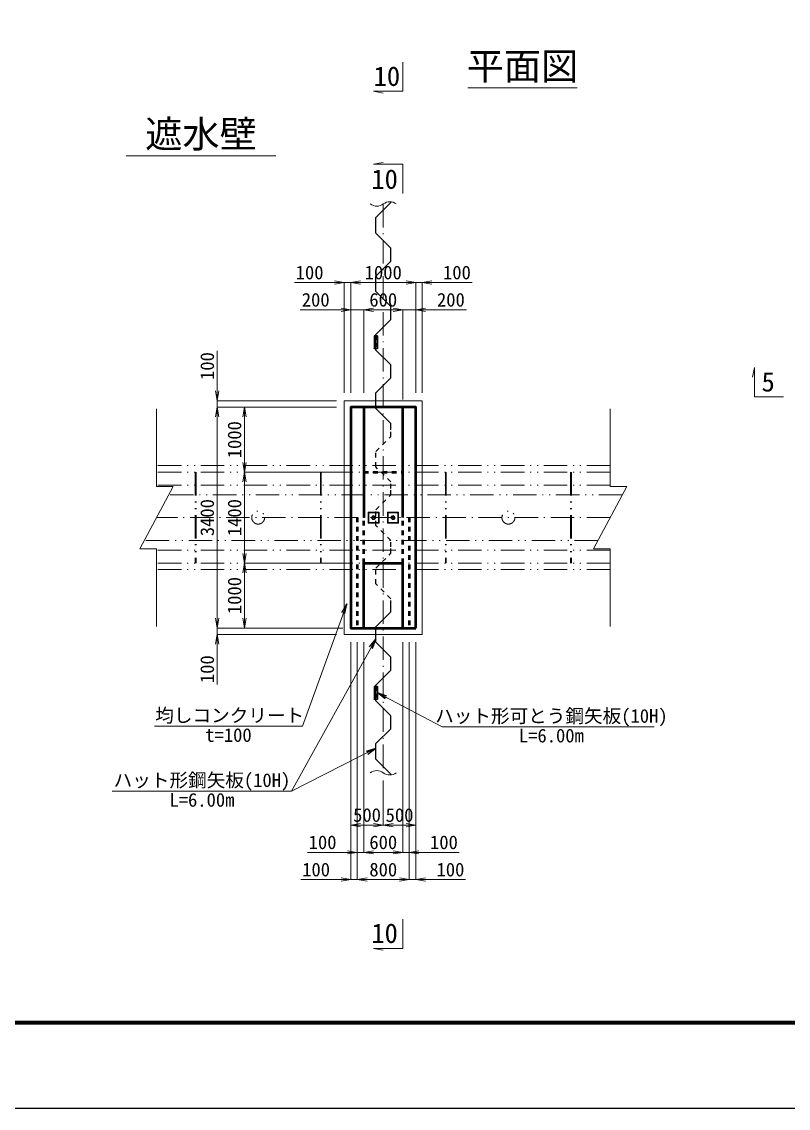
# Model space of a CAD drawing. Header units: millimetres. Extents: x 156724 to 219930, y -98905 to 17820.
# Drawn here: x 186992 to 198791, y -17820 to -1089 of the extents above; entities that cross this region are included whole.
import ezdxf
from ezdxf.enums import TextEntityAlignment as Align

# ---------------------------------------------------------------- set-up
doc = ezdxf.new("R2010")
doc.units = ezdxf.units.MM
doc.header["$LTSCALE"] = 60
doc.header["$PDSIZE"] = 300
for name, pattern in [('SXF_一点短鎖線', [9.25, 6, -1.5, 0.25, -1.5]), ('SXF_二点短鎖線', [11, 6, -1.5, 0.25, -1.5, 0.25, -1.5]), ('SXF_跳び破線', [12, 6, -6])]:
    doc.linetypes.add(name, pattern=pattern)
doc.layers.get('Defpoints').update_dxf_attribs({"color": 151})
for name, color, linetype, lineweight in [('D-BMK', 2, 'SXF_一点短鎖線', 13), ('D-STR', 1, 'Continuous', 50), ('D-STR-DIM', 7, 'Continuous', 13), ('D-STR-HTXT', 7, 'Continuous', 13), ('D-STR-STR1', 2, 'Continuous', 13), ('D-STR-STR3', 4, 'Continuous', 25), ('D-STR-STR6', 7, 'Continuous', 13), ('D-STR-STR7', 1, 'Continuous', 13), ('D-STR-TXT', 7, 'Continuous', 13), ('D-TTL', 2, 'Continuous', 140), ('D-TTL-LINE', 7, 'Continuous', 13), ('D-TTL-TXT', 7, 'Continuous', 13)]:
    doc.layers.add(name, color=color, linetype=linetype, lineweight=lineweight)
doc.styles.add('MS ゴシック', font='MS Gothic.ttf')
doc.styles.add('ＭＳ ゴシック', font='MS Gothic.ttf')
doc.dimstyles.new('DIM-60', dxfattribs={"dimscale": 60, "dimtxt": 3.5, "dimasz": 2.5, "dimexe": 0, "dimexo": 2, "dimgap": 0.8, "dimtad": 1, "dimdec": 0, "dimzin": 0, "dimdsep": 46, "dimtxsty": 'MS ゴシック', "dimblk": 'OPEN', "dimcen": 0.1, "dimclrd": 256, "dimclre": 256, "dimclrt": 256, "dimaunit": 1, "dimadec": 4, "dimazin": 0, "dimtfac": 1, "dimtdec": 0, "dimtmove": 0, "dimatfit": 3, "dimldrblk": 'OPEN', "dimfxl": 1, "dimtolj": 1, "dimtzin": 0, "dimlwd": -1, "dimlwe": -1, "dimarcsym": 0})
doc.dimstyles.new('DIM-60-F', dxfattribs={"dimscale": 60, "dimtxt": 3.5, "dimasz": 2.5, "dimexe": 0, "dimexo": 2, "dimgap": 0.8, "dimtad": 1, "dimdec": 0, "dimzin": 0, "dimdsep": 46, "dimtxsty": 'MS ゴシック', "dimblk": 'OPEN', "dimcen": 0.1, "dimaunit": 1, "dimadec": 4, "dimazin": 0, "dimtfac": 1, "dimtdec": 0, "dimtmove": 2, "dimatfit": 3, "dimldrblk": 'OPEN', "dimfxl": 1, "dimtolj": 1, "dimtzin": 0, "dimlwd": -1, "dimlwe": -1, "dimarcsym": 2})

# ---------------------------------------------------------------- blocks, each defined once
blk = doc.blocks.new('_Open')
at = {"color": 0, "linetype": 'ByBlock', "lineweight": -2}
for p, q in [((-1, 0.17), (0, 0)), ((-1, -0.17), (0, 0)), ((0, 0), (-1, 0))]:
    blk.add_line(p, q, dxfattribs=at)
blk = doc.blocks.new('*D429')
at = {"layer": 'D-STR-DIM', "color": 0, "transparency": 16777216}
for p, q in [((192257, -6805), (192257, -5525)), ((192707, -5525), (192407, -5525)), ((192857, -6905), (192857, -5525))]:
    blk.add_line(p, q, dxfattribs=at)
at = {"layer": 'Defpoints', "color": 0, "transparency": 16777216}
for p in [(192257, -5525), (192257, -6925), (192857, -7025)]:
    blk.add_point(p, dxfattribs=at)
at = {"layer": 'D-STR-DIM', "color": 0, "transparency": 16777216, "xscale": 150, "yscale": 150, "zscale": 150, "rotation": 180}
blk.add_blockref('_Open', (192257, -5525), dxfattribs=at)
at = {"layer": 'D-STR-DIM', "color": 0, "transparency": 16777216, "xscale": 150, "yscale": 150, "zscale": 150}
blk.add_blockref('_Open', (192857, -5525), dxfattribs=at)
at = {"layer": 'D-STR-DIM', "color": 0, "transparency": 16777216, "insert": (192557, -5372), "char_height": 210, "attachment_point": 5, "style": 'MS ゴシック'}
blk.add_mtext('\\A1;600', dxfattribs=at)
blk = doc.blocks.new('*D430')
at = {"layer": 'D-STR-DIM', "color": 0, "transparency": 16777216}
for p, q in [((192057, -6805), (192057, -5105)), ((192907, -5105), (192207, -5105)), ((193057, -6805), (193057, -5105))]:
    blk.add_line(p, q, dxfattribs=at)
at = {"layer": 'Defpoints', "color": 0, "transparency": 16777216}
for p in [(192057, -5105), (192057, -6925), (193057, -6925)]:
    blk.add_point(p, dxfattribs=at)
at = {"layer": 'D-STR-DIM', "color": 0, "transparency": 16777216, "xscale": 150, "yscale": 150, "zscale": 150, "rotation": 180}
blk.add_blockref('_Open', (192057, -5105), dxfattribs=at)
at = {"layer": 'D-STR-DIM', "color": 0, "transparency": 16777216, "xscale": 150, "yscale": 150, "zscale": 150}
blk.add_blockref('_Open', (193057, -5105), dxfattribs=at)
at = {"layer": 'D-STR-DIM', "color": 0, "transparency": 16777216, "insert": (192557, -4952), "char_height": 210, "attachment_point": 5, "style": 'MS ゴシック'}
blk.add_mtext('\\A1;1000', dxfattribs=at)
blk = doc.blocks.new('*D431')
at = {"layer": 'D-STR-DIM', "color": 0, "transparency": 16777216}
for p, q in [((192907, -5105), (192757, -5105)), ((193057, -6805), (193057, -5105)), ((193057, -5105), (193157, -5105)), ((193157, -6805), (193157, -5105)), ((193307, -5105), (193925, -5105))]:
    blk.add_line(p, q, dxfattribs=at)
at = {"layer": 'Defpoints', "color": 0, "transparency": 16777216}
for p in [(193157, -5105), (193057, -6925), (193157, -6925)]:
    blk.add_point(p, dxfattribs=at)
at = {"layer": 'D-STR-DIM', "color": 0, "transparency": 16777216, "xscale": 150, "yscale": 150, "zscale": 150}
blk.add_blockref('_Open', (193057, -5105), dxfattribs=at)
at = {"layer": 'D-STR-DIM', "color": 0, "transparency": 16777216, "xscale": 150, "yscale": 150, "zscale": 150, "rotation": 180}
blk.add_blockref('_Open', (193157, -5105), dxfattribs=at)
at = {"layer": 'D-STR-DIM', "color": 0, "transparency": 16777216, "insert": (193691, -4952), "char_height": 210, "attachment_point": 5, "style": 'MS ゴシック'}
blk.add_mtext('\\A1;100', dxfattribs=at)
blk = doc.blocks.new('*D432')
at = {"layer": 'D-STR-DIM', "color": 0, "transparency": 16777216}
for p, q in [((191807, -5105), (191189, -5105)), ((191957, -6805), (191957, -5105)), ((192057, -5105), (191957, -5105)), ((192057, -6805), (192057, -5105)), ((192207, -5105), (192357, -5105))]:
    blk.add_line(p, q, dxfattribs=at)
at = {"layer": 'Defpoints', "color": 0, "transparency": 16777216}
for p in [(191957, -5105), (191957, -6925), (192057, -6925)]:
    blk.add_point(p, dxfattribs=at)
at = {"layer": 'D-STR-DIM', "color": 0, "transparency": 16777216, "xscale": 150, "yscale": 150, "zscale": 150}
blk.add_blockref('_Open', (191957, -5105), dxfattribs=at)
at = {"layer": 'D-STR-DIM', "color": 0, "transparency": 16777216, "xscale": 150, "yscale": 150, "zscale": 150, "rotation": 180}
blk.add_blockref('_Open', (192057, -5105), dxfattribs=at)
at = {"layer": 'D-STR-DIM', "color": 0, "transparency": 16777216, "insert": (191423, -4952), "char_height": 210, "attachment_point": 5, "style": 'MS ゴシック'}
blk.add_mtext('\\A1;100', dxfattribs=at)
blk = doc.blocks.new('*D433')
at = {"layer": 'D-STR-DIM', "color": 0, "transparency": 16777216}
for p, q in [((192707, -5525), (192557, -5525)), ((192857, -6805), (192857, -5525)), ((192857, -5525), (193057, -5525)), ((193057, -6805), (193057, -5525)), ((193207, -5525), (193839, -5525))]:
    blk.add_line(p, q, dxfattribs=at)
at = {"layer": 'Defpoints', "color": 0, "transparency": 16777216}
for p in [(193057, -5525), (192857, -6925), (193057, -6925)]:
    blk.add_point(p, dxfattribs=at)
at = {"layer": 'D-STR-DIM', "color": 0, "transparency": 16777216, "xscale": 150, "yscale": 150, "zscale": 150}
blk.add_blockref('_Open', (192857, -5525), dxfattribs=at)
at = {"layer": 'D-STR-DIM', "color": 0, "transparency": 16777216, "xscale": 150, "yscale": 150, "zscale": 150, "rotation": 180}
blk.add_blockref('_Open', (193057, -5525), dxfattribs=at)
at = {"layer": 'D-STR-DIM', "color": 0, "transparency": 16777216, "insert": (193598, -5372), "char_height": 210, "attachment_point": 5, "style": 'MS ゴシック'}
blk.add_mtext('\\A1;200', dxfattribs=at)
blk = doc.blocks.new('*D434')
at = {"layer": 'D-STR-DIM', "color": 0, "transparency": 16777216}
for p, q in [((191907, -5525), (191276, -5525)), ((192057, -6805), (192057, -5525)), ((192257, -5525), (192057, -5525)), ((192257, -6805), (192257, -5525)), ((192407, -5525), (192557, -5525))]:
    blk.add_line(p, q, dxfattribs=at)
at = {"layer": 'Defpoints', "color": 0, "transparency": 16777216}
for p in [(192057, -5525), (192057, -6925), (192257, -6925)]:
    blk.add_point(p, dxfattribs=at)
at = {"layer": 'D-STR-DIM', "color": 0, "transparency": 16777216, "xscale": 150, "yscale": 150, "zscale": 150}
blk.add_blockref('_Open', (192057, -5525), dxfattribs=at)
at = {"layer": 'D-STR-DIM', "color": 0, "transparency": 16777216, "xscale": 150, "yscale": 150, "zscale": 150, "rotation": 180}
blk.add_blockref('_Open', (192257, -5525), dxfattribs=at)
at = {"layer": 'D-STR-DIM', "color": 0, "transparency": 16777216, "insert": (191517, -5372), "char_height": 210, "attachment_point": 5, "style": 'MS ゴシック'}
blk.add_mtext('\\A1;200', dxfattribs=at)
blk = doc.blocks.new('*D435')
at = {"layer": 'D-STR-DIM', "color": 0, "transparency": 16777216}
for p, q in [((192257, -10645), (192257, -13879)), ((192857, -10645), (192857, -13879)), ((192407, -13879), (192707, -13879))]:
    blk.add_line(p, q, dxfattribs=at)
at = {"layer": 'Defpoints', "color": 0, "transparency": 16777216}
for p in [(192257, -10525), (192857, -10525), (192857, -13879)]:
    blk.add_point(p, dxfattribs=at)
at = {"layer": 'D-STR-DIM', "color": 0, "transparency": 16777216, "xscale": 150, "yscale": 150, "zscale": 150, "rotation": 180}
blk.add_blockref('_Open', (192257, -13879), dxfattribs=at)
at = {"layer": 'D-STR-DIM', "color": 0, "transparency": 16777216, "xscale": 150, "yscale": 150, "zscale": 150}
blk.add_blockref('_Open', (192857, -13879), dxfattribs=at)
at = {"layer": 'D-STR-DIM', "color": 0, "transparency": 16777216, "insert": (192557, -13726), "char_height": 210, "attachment_point": 5, "style": 'MS ゴシック'}
blk.add_mtext('\\A1;600', dxfattribs=at)
blk = doc.blocks.new('*D436')
at = {"layer": 'D-STR-DIM', "color": 0, "transparency": 16777216}
for p, q in [((192157, -10645), (192157, -14299)), ((192957, -10645), (192957, -14299)), ((192307, -14299), (192807, -14299))]:
    blk.add_line(p, q, dxfattribs=at)
at = {"layer": 'Defpoints', "color": 0, "transparency": 16777216}
for p in [(192157, -10525), (192957, -10525), (192957, -14299)]:
    blk.add_point(p, dxfattribs=at)
at = {"layer": 'D-STR-DIM', "color": 0, "transparency": 16777216, "xscale": 150, "yscale": 150, "zscale": 150, "rotation": 180}
blk.add_blockref('_Open', (192157, -14299), dxfattribs=at)
at = {"layer": 'D-STR-DIM', "color": 0, "transparency": 16777216, "xscale": 150, "yscale": 150, "zscale": 150}
blk.add_blockref('_Open', (192957, -14299), dxfattribs=at)
at = {"layer": 'D-STR-DIM', "color": 0, "transparency": 16777216, "insert": (192557, -14146), "char_height": 210, "attachment_point": 5, "style": 'MS ゴシック'}
blk.add_mtext('\\A1;800', dxfattribs=at)
blk = doc.blocks.new('*D437')
at = {"layer": 'D-STR-DIM', "color": 0, "transparency": 16777216}
for p, q in [((192857, -10645), (192857, -13879)), ((192957, -10645), (192957, -13879)), ((192707, -13879), (192557, -13879)), ((192857, -13879), (192957, -13879)), ((193107, -13879), (193725, -13879))]:
    blk.add_line(p, q, dxfattribs=at)
at = {"layer": 'Defpoints', "color": 0, "transparency": 16777216}
for p in [(192857, -10525), (192957, -10525), (192957, -13879)]:
    blk.add_point(p, dxfattribs=at)
at = {"layer": 'D-STR-DIM', "color": 0, "transparency": 16777216, "xscale": 150, "yscale": 150, "zscale": 150}
blk.add_blockref('_Open', (192857, -13879), dxfattribs=at)
at = {"layer": 'D-STR-DIM', "color": 0, "transparency": 16777216, "xscale": 150, "yscale": 150, "zscale": 150, "rotation": 180}
blk.add_blockref('_Open', (192957, -13879), dxfattribs=at)
at = {"layer": 'D-STR-DIM', "color": 0, "transparency": 16777216, "insert": (193491, -13726), "char_height": 210, "attachment_point": 5, "style": 'MS ゴシック'}
blk.add_mtext('\\A1;100', dxfattribs=at)
blk = doc.blocks.new('*D241')
at = {"layer": 'D-STR-DIM', "color": 0, "transparency": 16777216}
for p, q in [((192957, -10645), (192957, -14299)), ((193057, -10645), (193057, -14299)), ((192807, -14299), (192657, -14299)), ((192957, -14299), (193057, -14299)), ((193207, -14299), (193825, -14299))]:
    blk.add_line(p, q, dxfattribs=at)
at = {"layer": 'Defpoints', "color": 0, "transparency": 16777216}
for p in [(192957, -10525), (193057, -10525), (193057, -14299)]:
    blk.add_point(p, dxfattribs=at)
at = {"layer": 'D-STR-DIM', "color": 0, "transparency": 16777216, "xscale": 150, "yscale": 150, "zscale": 150}
blk.add_blockref('_Open', (192957, -14299), dxfattribs=at)
at = {"layer": 'D-STR-DIM', "color": 0, "transparency": 16777216, "xscale": 150, "yscale": 150, "zscale": 150, "rotation": 180}
blk.add_blockref('_Open', (193057, -14299), dxfattribs=at)
at = {"layer": 'D-STR-DIM', "color": 0, "transparency": 16777216, "insert": (193591, -14146), "char_height": 210, "attachment_point": 5, "style": 'MS ゴシック'}
blk.add_mtext('\\A1;100', dxfattribs=at)
blk = doc.blocks.new('*D242')
at = {"layer": 'D-STR-DIM', "color": 0, "transparency": 16777216}
for p, q in [((192157, -10645), (192157, -13879)), ((192257, -10645), (192257, -13879)), ((192007, -13879), (191389, -13879)), ((192257, -13879), (192157, -13879)), ((192407, -13879), (192557, -13879))]:
    blk.add_line(p, q, dxfattribs=at)
at = {"layer": 'Defpoints', "color": 0, "transparency": 16777216}
for p in [(192157, -10525), (192257, -10525), (192157, -13879)]:
    blk.add_point(p, dxfattribs=at)
at = {"layer": 'D-STR-DIM', "color": 0, "transparency": 16777216, "xscale": 150, "yscale": 150, "zscale": 150}
blk.add_blockref('_Open', (192157, -13879), dxfattribs=at)
at = {"layer": 'D-STR-DIM', "color": 0, "transparency": 16777216, "xscale": 150, "yscale": 150, "zscale": 150, "rotation": 180}
blk.add_blockref('_Open', (192257, -13879), dxfattribs=at)
at = {"layer": 'D-STR-DIM', "color": 0, "transparency": 16777216, "insert": (191623, -13726), "char_height": 210, "attachment_point": 5, "style": 'MS ゴシック'}
blk.add_mtext('\\A1;100', dxfattribs=at)
blk = doc.blocks.new('*D243')
at = {"layer": 'D-STR-DIM', "color": 0, "transparency": 16777216}
for p, q in [((192057, -10645), (192057, -14299)), ((192157, -10645), (192157, -14299)), ((191907, -14299), (191289, -14299)), ((192157, -14299), (192057, -14299)), ((192307, -14299), (192457, -14299))]:
    blk.add_line(p, q, dxfattribs=at)
at = {"layer": 'Defpoints', "color": 0, "transparency": 16777216}
for p in [(192057, -10525), (192157, -10525), (192057, -14299)]:
    blk.add_point(p, dxfattribs=at)
at = {"layer": 'D-STR-DIM', "color": 0, "transparency": 16777216, "xscale": 150, "yscale": 150, "zscale": 150}
blk.add_blockref('_Open', (192057, -14299), dxfattribs=at)
at = {"layer": 'D-STR-DIM', "color": 0, "transparency": 16777216, "xscale": 150, "yscale": 150, "zscale": 150, "rotation": 180}
blk.add_blockref('_Open', (192157, -14299), dxfattribs=at)
at = {"layer": 'D-STR-DIM', "color": 0, "transparency": 16777216, "insert": (191523, -14146), "char_height": 210, "attachment_point": 5, "style": 'MS ゴシック'}
blk.add_mtext('\\A1;100', dxfattribs=at)
blk = doc.blocks.new('*D244')
at = {"layer": 'D-STR-DIM', "color": 0, "transparency": 16777216}
for p, q in [((192057, -11139), (192057, -13459)), ((192557, -12774), (192557, -13459)), ((192207, -13459), (192407, -13459))]:
    blk.add_line(p, q, dxfattribs=at)
at = {"layer": 'Defpoints', "color": 0, "transparency": 16777216}
for p in [(192057, -11019), (192557, -12654), (192557, -13459)]:
    blk.add_point(p, dxfattribs=at)
at = {"layer": 'D-STR-DIM', "color": 0, "transparency": 16777216, "xscale": 150, "yscale": 150, "zscale": 150, "rotation": 180}
blk.add_blockref('_Open', (192057, -13459), dxfattribs=at)
at = {"layer": 'D-STR-DIM', "color": 0, "transparency": 16777216, "xscale": 150, "yscale": 150, "zscale": 150}
blk.add_blockref('_Open', (192557, -13459), dxfattribs=at)
at = {"layer": 'D-STR-DIM', "color": 0, "transparency": 16777216, "insert": (192307, -13306), "char_height": 210, "attachment_point": 5, "style": 'MS ゴシック'}
blk.add_mtext('\\A1;500', dxfattribs=at)
blk = doc.blocks.new('*D245')
at = {"layer": 'D-STR-DIM', "color": 0, "transparency": 16777216}
for p, q in [((193057, -11139), (193057, -13459)), ((192557, -12774), (192557, -13459)), ((192907, -13459), (192707, -13459))]:
    blk.add_line(p, q, dxfattribs=at)
at = {"layer": 'Defpoints', "color": 0, "transparency": 16777216}
for p in [(193057, -11019), (192557, -12654), (192557, -13459)]:
    blk.add_point(p, dxfattribs=at)
at = {"layer": 'D-STR-DIM', "color": 0, "transparency": 16777216, "xscale": 150, "yscale": 150, "zscale": 150, "rotation": 180}
blk.add_blockref('_Open', (192557, -13459), dxfattribs=at)
at = {"layer": 'D-STR-DIM', "color": 0, "transparency": 16777216, "xscale": 150, "yscale": 150, "zscale": 150}
blk.add_blockref('_Open', (193057, -13459), dxfattribs=at)
at = {"layer": 'D-STR-DIM', "color": 0, "transparency": 16777216, "insert": (192807, -13306), "char_height": 210, "attachment_point": 5, "style": 'MS ゴシック'}
blk.add_mtext('\\A1;500', dxfattribs=at)
blk = doc.blocks.new('*D246')
at = {"layer": 'D-STR-DIM', "color": 0, "transparency": 16777216}
for p, q in [((191837, -7025), (190421, -7025)), ((190421, -7875), (190421, -7175)), ((191939, -8025), (190421, -8025))]:
    blk.add_line(p, q, dxfattribs=at)
at = {"layer": 'Defpoints', "color": 0, "transparency": 16777216}
for p in [(190421, -7025), (191957, -7025), (192059, -8025)]:
    blk.add_point(p, dxfattribs=at)
at = {"layer": 'D-STR-DIM', "color": 0, "transparency": 16777216, "xscale": 150, "yscale": 150, "zscale": 150}
for p, rotation in [((190421, -7025), 90), ((190421, -8025), 270)]:
    blk.add_blockref('_Open', p, dxfattribs=dict(at, rotation=rotation))
at = {"layer": 'D-STR-DIM', "color": 0, "transparency": 16777216, "insert": (190268, -7525), "char_height": 210, "attachment_point": 5, "rotation": 90, "style": 'MS ゴシック'}
blk.add_mtext('\\A1;1000', dxfattribs=at)
blk = doc.blocks.new('*D247')
at = {"layer": 'D-STR-DIM', "color": 0, "transparency": 16777216}
for p, q in [((191837, -7025), (190421, -7025)), ((190421, -7875), (190421, -7175)), ((191939, -8025), (190421, -8025))]:
    blk.add_line(p, q, dxfattribs=at)
at = {"layer": 'Defpoints', "color": 0, "transparency": 16777216}
for p in [(190421, -7025), (191957, -7025), (192059, -8025)]:
    blk.add_point(p, dxfattribs=at)
at = {"layer": 'D-STR-DIM', "color": 0, "transparency": 16777216, "xscale": 150, "yscale": 150, "zscale": 150}
for p, rotation in [((190421, -7025), 90), ((190421, -8025), 270)]:
    blk.add_blockref('_Open', p, dxfattribs=dict(at, rotation=rotation))
at = {"layer": 'D-STR-DIM', "color": 0, "transparency": 16777216, "insert": (190268, -7525), "char_height": 210, "attachment_point": 5, "rotation": 90, "style": 'MS ゴシック'}
blk.add_mtext('\\A1;1000', dxfattribs=at)
blk = doc.blocks.new('*D248')
at = {"layer": 'D-STR-DIM', "color": 0, "transparency": 16777216}
for p, q in [((191939, -8025), (190421, -8025)), ((190421, -8175), (190421, -9275)), ((191937, -9425), (190421, -9425))]:
    blk.add_line(p, q, dxfattribs=at)
at = {"layer": 'Defpoints', "color": 0, "transparency": 16777216}
for p in [(192059, -8025), (190421, -9425), (192057, -9425)]:
    blk.add_point(p, dxfattribs=at)
at = {"layer": 'D-STR-DIM', "color": 0, "transparency": 16777216, "xscale": 150, "yscale": 150, "zscale": 150}
for p, rotation in [((190421, -8025), 90), ((190421, -9425), 270)]:
    blk.add_blockref('_Open', p, dxfattribs=dict(at, rotation=rotation))
at = {"layer": 'D-STR-DIM', "color": 0, "transparency": 16777216, "insert": (190268, -8725), "char_height": 210, "attachment_point": 5, "rotation": 90, "style": 'MS ゴシック'}
blk.add_mtext('\\A1;1400', dxfattribs=at)
blk = doc.blocks.new('*D249')
at = {"layer": 'D-STR-DIM', "color": 0, "transparency": 16777216}
for p, q in [((191937, -9425), (190421, -9425)), ((190421, -10275), (190421, -9575)), ((191937, -10425), (190421, -10425))]:
    blk.add_line(p, q, dxfattribs=at)
at = {"layer": 'Defpoints', "color": 0, "transparency": 16777216}
for p in [(190421, -9425), (192057, -9425), (192057, -10425)]:
    blk.add_point(p, dxfattribs=at)
at = {"layer": 'D-STR-DIM', "color": 0, "transparency": 16777216, "xscale": 150, "yscale": 150, "zscale": 150}
for p, rotation in [((190421, -9425), 90), ((190421, -10425), 270)]:
    blk.add_blockref('_Open', p, dxfattribs=dict(at, rotation=rotation))
at = {"layer": 'D-STR-DIM', "color": 0, "transparency": 16777216, "insert": (190268, -9925), "char_height": 210, "attachment_point": 5, "rotation": 90, "style": 'MS ゴシック'}
blk.add_mtext('\\A1;1000', dxfattribs=at)
blk = doc.blocks.new('*D250')
at = {"layer": 'D-STR-DIM', "color": 0, "transparency": 16777216}
for p, q in [((191937, -9425), (190421, -9425)), ((190421, -10275), (190421, -9575)), ((191937, -10425), (190421, -10425))]:
    blk.add_line(p, q, dxfattribs=at)
at = {"layer": 'Defpoints', "color": 0, "transparency": 16777216}
for p in [(190421, -9425), (192057, -9425), (192057, -10425)]:
    blk.add_point(p, dxfattribs=at)
at = {"layer": 'D-STR-DIM', "color": 0, "transparency": 16777216, "xscale": 150, "yscale": 150, "zscale": 150}
for p, rotation in [((190421, -9425), 90), ((190421, -10425), 270)]:
    blk.add_blockref('_Open', p, dxfattribs=dict(at, rotation=rotation))
at = {"layer": 'D-STR-DIM', "color": 0, "transparency": 16777216, "insert": (190268, -9925), "char_height": 210, "attachment_point": 5, "rotation": 90, "style": 'MS ゴシック'}
blk.add_mtext('\\A1;1000', dxfattribs=at)
blk = doc.blocks.new('*D251')
at = {"layer": 'D-STR-DIM', "color": 0, "transparency": 16777216}
for p, q in [((191837, -7025), (190001, -7025)), ((190001, -10275), (190001, -7175)), ((191937, -10425), (190001, -10425))]:
    blk.add_line(p, q, dxfattribs=at)
at = {"layer": 'Defpoints', "color": 0, "transparency": 16777216}
for p in [(190001, -7025), (191957, -7025), (192057, -10425)]:
    blk.add_point(p, dxfattribs=at)
at = {"layer": 'D-STR-DIM', "color": 0, "transparency": 16777216, "xscale": 150, "yscale": 150, "zscale": 150}
for p, rotation in [((190001, -7025), 90), ((190001, -10425), 270)]:
    blk.add_blockref('_Open', p, dxfattribs=dict(at, rotation=rotation))
at = {"layer": 'D-STR-DIM', "color": 0, "transparency": 16777216, "insert": (189848, -8725), "char_height": 210, "attachment_point": 5, "rotation": 90, "style": 'MS ゴシック'}
blk.add_mtext('\\A1;3400', dxfattribs=at)
blk = doc.blocks.new('*D252')
at = {"layer": 'D-STR-DIM', "color": 0, "transparency": 16777216}
for p, q in [((191837, -7025), (190001, -7025)), ((190001, -10275), (190001, -7175)), ((191937, -10425), (190001, -10425))]:
    blk.add_line(p, q, dxfattribs=at)
at = {"layer": 'Defpoints', "color": 0, "transparency": 16777216}
for p in [(190001, -7025), (191957, -7025), (192057, -10425)]:
    blk.add_point(p, dxfattribs=at)
at = {"layer": 'D-STR-DIM', "color": 0, "transparency": 16777216, "xscale": 150, "yscale": 150, "zscale": 150}
for p, rotation in [((190001, -7025), 90), ((190001, -10425), 270)]:
    blk.add_blockref('_Open', p, dxfattribs=dict(at, rotation=rotation))
at = {"layer": 'D-STR-DIM', "color": 0, "transparency": 16777216, "insert": (189848, -8725), "char_height": 210, "attachment_point": 5, "rotation": 90, "style": 'MS ゴシック'}
blk.add_mtext('\\A1;3400', dxfattribs=at)
blk = doc.blocks.new('*D253')
at = {"layer": 'D-STR-DIM', "transparency": 16777216}
for p, q in [((190001, -6775), (190001, -6157)), ((191837, -6925), (190001, -6925)), ((190001, -7025), (190001, -6925)), ((191837, -7025), (190001, -7025)), ((190001, -7175), (190001, -7325))]:
    blk.add_line(p, q, dxfattribs=at)
at = {"layer": 'Defpoints', "color": 0, "transparency": 16777216}
for p in [(190001, -6925), (191957, -6925), (191957, -7025)]:
    blk.add_point(p, dxfattribs=at)
at = {"layer": 'D-STR-DIM', "transparency": 16777216, "xscale": 150, "yscale": 150, "zscale": 150}
for p, rotation in [((190001, -6925), 270), ((190001, -7025), 90)]:
    blk.add_blockref('_Open', p, dxfattribs=dict(at, rotation=rotation))
at = {"layer": 'D-STR-DIM', "transparency": 16777216, "insert": (189848, -6391), "char_height": 210, "attachment_point": 5, "rotation": 90, "style": 'MS ゴシック'}
blk.add_mtext('\\A1;100', dxfattribs=at)
blk = doc.blocks.new('*D254')
at = {"layer": 'D-STR-DIM', "transparency": 16777216}
for p, q in [((190001, -10275), (190001, -10125)), ((191937, -10425), (190001, -10425)), ((190001, -10425), (190001, -10525)), ((191837, -10525), (190001, -10525)), ((190001, -10675), (190001, -11293))]:
    blk.add_line(p, q, dxfattribs=at)
at = {"layer": 'Defpoints', "color": 0, "transparency": 16777216}
for p in [(190001, -10525), (191957, -10525), (192057, -10425)]:
    blk.add_point(p, dxfattribs=at)
at = {"layer": 'D-STR-DIM', "transparency": 16777216, "xscale": 150, "yscale": 150, "zscale": 150}
for p, rotation in [((190001, -10425), 270), ((190001, -10525), 90)]:
    blk.add_blockref('_Open', p, dxfattribs=dict(at, rotation=rotation))
at = {"layer": 'D-STR-DIM', "transparency": 16777216, "insert": (189848, -11059), "char_height": 210, "attachment_point": 5, "rotation": 90, "style": 'MS ゴシック'}
blk.add_mtext('\\A1;100', dxfattribs=at)

msp = doc.modelspace()

# ---------------------------------------------------------------- linework, layer by layer
at = {"layer": 'D-BMK'}
for p, q in [((192557.5, -3895.4), (192557.5, -12654.1)), ((196049.2, -8724.8), (189065.7, -8724.8))]:
    msp.add_line(p, q, dxfattribs=at)
at = {"layer": 'D-STR', "linetype": 'Continuous', "ltscale": 100}
for p, q in [((192257.5, -7024.8), (192257.5, -8724.8)), ((192857.5, -8724.8), (192857.5, -7024.8)), ((192257.5, -10424.8), (192257.5, -9424.8)), ((192257.5, -9424.8), (192857.5, -9424.8)), ((192857.5, -10424.8), (192857.5, -9424.8))]:
    msp.add_line(p, q, dxfattribs=at)
at = {"layer": 'D-STR', "linetype": 'SXF_跳び破線', "ltscale": 0.2}
for p, q in [((192257.5, -8024.8), (192857.5, -8024.8)), ((192157.5, -8724.8), (192157.5, -10424.8)), ((192257.5, -9424.8), (192257.5, -8724.8)), ((192857.5, -9424.8), (192857.5, -8724.8)), ((192957.5, -8724.8), (192957.5, -10424.8))]:
    msp.add_line(p, q, dxfattribs=at)
at = {"layer": 'D-STR', "linetype": 'Continuous', "ltscale": 100}
msp.add_lwpolyline([(193057.5, -10424.8), (193057.5, -7024.8), (192057.5, -7024.8), (192057.5, -10424.8)], close=True, dxfattribs=at)
at = {"layer": 'D-STR-HTXT'}
for p, q in [((189034, -11937.7), (191314.3, -11937.7)), ((193464.7, -11946.3), (196724.7, -11946.3)), ((188386, -12936), (191146, -12936))]:
    msp.add_line(p, q, dxfattribs=at)
at = {"layer": 'D-STR-HTXT', "linetype": 'Continuous'}
for points in [[(192857.5, -1710.4), (192857.5, -2160.4), (192407.5, -2160.4), (192555.2, -2186.5)], [(192857.5, -3732.2), (192857.5, -3282.2), (192407.5, -3282.2), (192555.2, -3256.2)], [(198718.9, -6864.7), (198268.9, -6864.7), (198268.9, -6414.7), (198242.9, -6562.4)], [(192857.5, -14907.8), (192857.5, -15357.8), (192407.5, -15357.8), (192555.2, -15383.9)]]:
    msp.add_lwpolyline(points, dxfattribs=at)
at = {"layer": 'D-STR-STR1'}
for p, q in [((192322.5, -8639.8), (192492.5, -8639.8)), ((192322.5, -8639.8), (192322.5, -8809.8)), ((192332.5, -8649.8), (192322.5, -8639.8)), ((192332.5, -8649.8), (192482.5, -8649.8)), ((192332.5, -8649.8), (192332.5, -8799.8)), ((192482.5, -8649.8), (192492.5, -8639.8)), ((192482.5, -8649.8), (192482.5, -8799.8)), ((192492.5, -8639.8), (192492.5, -8809.8)), ((192622.5, -8639.8), (192792.5, -8639.8)), ((192622.5, -8639.8), (192622.5, -8809.8)), ((192632.5, -8649.8), (192622.5, -8639.8)), ((192632.5, -8649.8), (192782.5, -8649.8)), ((192632.5, -8649.8), (192632.5, -8799.8)), ((192782.5, -8649.8), (192792.5, -8639.8)), ((192782.5, -8649.8), (192782.5, -8799.8)), ((192792.5, -8639.8), (192792.5, -8809.8)), ((192332.5, -8799.8), (192322.5, -8809.8)), ((192322.5, -8809.8), (192492.5, -8809.8)), ((192332.5, -8799.8), (192482.5, -8799.8)), ((192482.5, -8799.8), (192492.5, -8809.8)), ((192632.5, -8799.8), (192622.5, -8809.8)), ((192622.5, -8809.8), (192792.5, -8809.8)), ((192632.5, -8799.8), (192782.5, -8799.8)), ((192782.5, -8799.8), (192792.5, -8809.8))]:
    msp.add_line(p, q, dxfattribs=at)
for centre, radius in [((192407.5, -8724.8), 30), ((192707.5, -8724.8), 30), ((192407.5, -8724.8), 20), ((192707.5, -8724.8), 20)]:
    msp.add_circle(centre, radius, dxfattribs=at)
for centre, start, end in [((192457.5, -3764.7), 232.58932, 307.41068), ((192657.5, -4026.1), 52.58932, 127.41068), ((192457.5, -12784.9), 52.58932, 127.41068), ((192657.5, -12523.4), 232.58932, 307.41068)]:
    msp.add_arc(centre, 164.6, start, end, dxfattribs=at)
at = {"layer": 'D-STR-STR3'}
for points in [[(192672.5, -4674.8), (192672.5, -4574.8), (192442.5, -4344.8), (192442.5, -4104.8), (192672.5, -3874.8), (192672.5, -3862.2)], [(192672.5, -5574.8), (192672.5, -5474.8), (192442.5, -5244.8), (192442.5, -5004.8), (192672.5, -4774.8), (192672.5, -4674.8)], [(192672.5, -6474.8), (192672.5, -6374.8), (192442.5, -6144.8), (192442.5, -5904.8), (192672.5, -5674.8), (192672.5, -5574.8)], [(192672.5, -7374.8), (192672.5, -7274.8), (192442.5, -7044.8), (192442.5, -6804.8), (192672.5, -6574.8), (192672.5, -6474.8)], [(192672.5, -10974.8), (192672.5, -10874.8), (192442.5, -10644.8), (192442.5, -10404.8), (192672.5, -10174.8), (192672.5, -10074.8)], [(192672.5, -11874.8), (192672.5, -11774.8), (192442.5, -11544.8), (192442.5, -11304.8), (192672.5, -11074.8), (192672.5, -10974.8)], [(192672.5, -12687.3), (192672.5, -12674.8), (192442.5, -12444.8), (192442.5, -12204.8), (192672.5, -11974.8), (192672.5, -11874.8)]]:
    msp.add_lwpolyline(points, dxfattribs=at)
at = {"layer": 'D-STR-STR3', "ltscale": 0.2}
for points in [[(192417.5, -5924.8), (192417.5, -6124.8)], [(192467.5, -5924.8), (192467.5, -6124.8)], [(192417.5, -11324.8), (192417.5, -11524.8)], [(192467.5, -11324.8), (192467.5, -11524.8)]]:
    msp.add_lwpolyline(points, dxfattribs=at)
for points in [[(192467.5, -5924.8), (192417.5, -5924.8), (192467.5, -6124.8), (192417.5, -6124.8)], [(192467.5, -11324.8), (192417.5, -11324.8), (192467.5, -11524.8), (192417.5, -11524.8)]]:
    msp.add_lwpolyline(points, close=True, dxfattribs=at)
at = {"layer": 'D-STR-STR3', "linetype": 'SXF_跳び破線', "ltscale": 0.2}
for points in [[(192672.5, -8274.8), (192672.5, -8174.8), (192442.5, -7944.8), (192442.5, -7704.8), (192672.5, -7474.8), (192672.5, -7374.8)], [(192672.5, -9174.8), (192672.5, -9074.8), (192442.5, -8844.8), (192442.5, -8604.8), (192672.5, -8374.8), (192672.5, -8274.8)], [(192672.5, -10074.8), (192672.5, -9974.8), (192442.5, -9744.8), (192442.5, -9504.8), (192672.5, -9274.8), (192672.5, -9174.8)]]:
    msp.add_lwpolyline(points, dxfattribs=at)
at = {"layer": 'D-STR-STR6'}
for p, q in [((189065.7, -7049.8), (189065.7, -8246.3)), ((196049.2, -7049.8), (196049.2, -8246.3)), ((188810.7, -9203.2), (189320.7, -8246.3)), ((189065.7, -8246.3), (189320.7, -8246.3)), ((195794.2, -9203.2), (196304.3, -8246.3)), ((196049.2, -8246.3), (196304.3, -8246.3)), ((189065.7, -9203.2), (188810.7, -9203.2)), ((189065.7, -9203.2), (189065.7, -10399.8)), ((196049.2, -9203.2), (195794.2, -9203.2)), ((196049.2, -9203.2), (196049.2, -10399.8))]:
    msp.add_line(p, q, dxfattribs=at)
at = {"layer": 'D-STR-STR6', "linetype": 'SXF_二点短鎖線'}
for p, q in [((196049.2, -7924.8), (189065.7, -7924.8)), ((196049.2, -8024.8), (189065.7, -8024.8)), ((189662.5, -8024.8), (189662.5, -9424.8)), ((189674.5, -8024.8), (189674.5, -9424.8)), ((191588.5, -8024.8), (191588.5, -9424.8)), ((191600.5, -8024.8), (191600.5, -9424.8)), ((193514.5, -8024.8), (193514.5, -9424.8)), ((193526.5, -8024.8), (193526.5, -9424.8)), ((195440.5, -8024.8), (195440.5, -9424.8)), ((195452.5, -8024.8), (195452.5, -9424.8)), ((196049.2, -8224.8), (189065.7, -8224.8)), ((196235.8, -8374.8), (189252.3, -8374.8)), ((195862.7, -9074.8), (188879.1, -9074.8)), ((196049.2, -9224.8), (189065.7, -9224.8)), ((196049.2, -9424.8), (189065.7, -9424.8)), ((196049.2, -9524.8), (189065.7, -9524.8))]:
    msp.add_line(p, q, dxfattribs=at)
for centre in [(190631.5, -8724.8), (194483.5, -8724.8)]:
    msp.add_circle(centre, 100, dxfattribs=at)
at = {"layer": 'D-STR-STR7'}
msp.add_lwpolyline([(193157.5, -10524.8), (193157.5, -6924.8), (191957.5, -6924.8), (191957.5, -10524.8)], close=True, dxfattribs=at)
at = {"layer": 'D-TTL'}
msp.add_lwpolyline([(170699.5, 16500), (170699.5, -16500), (218699.5, -16500), (218699.5, 16500)], close=True, dxfattribs=at)
at = {"layer": 'D-TTL-LINE'}
for p, q in [((193859.5, -2109.3), (195539.5, -2109.3)), ((188601.5, -3155.5), (190901.5, -3155.5))]:
    msp.add_line(p, q, dxfattribs=at)
at = {"layer": 'Defpoints', "color": 1}
msp.add_lwpolyline([(169469.5, 17820), (169469.5, -17820), (219929.5, -17820), (219929.5, 17820)], close=True, dxfattribs=at)

# ---------------------------------------------------------------- texts
at = {"layer": 'D-STR-HTXT', "linetype": 'Continuous', "style": 'ＭＳ ゴシック'}
for s, p in [('10', (192612.5, -2077.1)), ('10', (192577.5, -3662.6)), ('5', (198481.6, -6783)), ('10', (192577.5, -15274.5))]:
    msp.add_text(s, height=300, dxfattribs=at).set_placement(p, align=Align.CENTER)
at = {"layer": 'D-STR-TXT', "style": 'MS ゴシック'}
for s, p in [('均しコンクリート', (190193.5, -11937.7)), ('ハット形可とう鋼矢板(10H)', (195144.7, -11946.3)), ('ハット形鋼矢板(10H)', (189766, -12936))]:
    msp.add_text(s, height=210, dxfattribs=at).set_placement(p, align=Align.BOTTOM_CENTER)
for s, p in [('t=100', (190174.3, -11967.7)), ('L=6.00m', (195144.7, -11976.3)), ('L=6.00m', (189766, -12966))]:
    msp.add_text(s, height=210, dxfattribs=at).set_placement(p, align=Align.TOP_CENTER)
at = {"layer": 'D-TTL-TXT', "style": 'MS ゴシック'}
for s, p in [('平面図', (194699.5, -2109.3)), ('遮水壁', (189751.5, -3155.5))]:
    msp.add_text(s, height=420, dxfattribs=at).set_placement(p, align=Align.BOTTOM_CENTER)

# ---------------------------------------------------------------- dimensions: what is measured, and where the dimension line sits
at = {"layer": 'D-STR-DIM'}
for base, p1, p2, picture, middle in [((191957.5, -5104.8), (192057.5, -6924.8), (191957.5, -6924.8), '*D432', (191423.4, -4951.8)), ((193057.5, -5524.8), (192857.5, -6924.8), (193057.5, -6924.8), '*D433', (193598.4, -5371.8)), ((192057.5, -14298.5), (192157.5, -10524.8), (192057.5, -10524.8), '*D243', (191523.4, -14145.5)), ((192157.5, -13878.5), (192257.5, -10524.8), (192157.5, -10524.8), '*D242', (191623.4, -13725.5))]:
    dim = msp.add_linear_dim(base=base, p1=p1, p2=p2, angle=180, dimstyle='DIM-60-F', override={"dimtmove": 0}, dxfattribs=at)
    dim.commit()
    dim.dimension.update_dxf_attribs({"geometry": picture, "text_midpoint": middle})
for base, p1, p2, picture, middle in [((192057.5, -5104.8), (193057.5, -6924.8), (192057.5, -6924.8), '*D430', (192557.5, -4951.8)), ((192257.5, -5524.8), (192857.5, -7024.8), (192257.5, -6924.8), '*D429', (192557.5, -5371.8)), ((192957.5, -14298.5), (192157.5, -10524.8), (192957.5, -10524.8), '*D436', (192557.5, -14145.5)), ((192857.5, -13878.5), (192257.5, -10524.8), (192857.5, -10524.8), '*D435', (192557.5, -13725.5)), ((192557.5, -13458.5), (192057.5, -11019.4), (192557.5, -12654.1), '*D244', (192307.5, -13305.5))]:
    dim = msp.add_linear_dim(base=base, p1=p1, p2=p2, dimstyle='DIM-60-F', dxfattribs=at)
    dim.commit()
    dim.dimension.update_dxf_attribs({"geometry": picture, "text_midpoint": middle})
for base, p1, p2, picture, middle in [((193157.5, -5104.8), (193057.5, -6924.8), (193157.5, -6924.8), '*D431', (193691.5, -4951.8)), ((192057.5, -5524.8), (192257.5, -6924.8), (192057.5, -6924.8), '*D434', (191516.5, -5371.8)), ((192957.5, -13878.5), (192857.5, -10524.8), (192957.5, -10524.8), '*D437', (193491.5, -13725.5)), ((193057.5, -14298.5), (192957.5, -10524.8), (193057.5, -10524.8), '*D241', (193591.5, -14145.5))]:
    dim = msp.add_linear_dim(base=base, p1=p1, p2=p2, dimstyle='DIM-60-F', override={"dimtmove": 0}, dxfattribs=at)
    dim.commit()
    dim.dimension.update_dxf_attribs({"geometry": picture, "text_midpoint": middle})
for base, p1, p2, angle, picture, middle in [((190000.7, -6924.8), (191957.5, -7024.8), (191957.5, -6924.8), 270, '*D253', (190000.7, -6390.7)), ((190000.7, -10524.8), (192057.5, -10424.8), (191957.5, -10524.8), 90, '*D254', (190000.7, -11058.8))]:
    dim = msp.add_linear_dim(base=base, p1=p1, p2=p2, angle=angle, dimstyle='DIM-60', dxfattribs=at)
    dim.commit()
    dim.dimension.update_dxf_attribs({"geometry": picture, "text_midpoint": middle, "dimtype": 160})
for base, p1, p2, angle, picture, middle in [((190000.7, -7024.8), (192057.5, -10424.8), (191957.5, -7024.8), 90, '*D251', (189847.7, -8724.8)), ((190000.7, -7024.8), (192057.5, -10424.8), (191957.5, -7024.8), 90, '*D252', (189847.7, -8724.8)), ((190420.7, -7024.8), (192058.7, -8024.8), (191957.5, -7024.8), 90, '*D246', (190267.7, -7524.8)), ((190420.7, -7024.8), (192058.7, -8024.8), (191957.5, -7024.8), 90, '*D247', (190267.7, -7524.8)), ((190420.7, -9424.8), (192058.7, -8024.8), (192057.5, -9424.8), 90, '*D248', (190267.7, -8724.8)), ((190420.7, -9424.8), (192057.5, -10424.8), (192057.5, -9424.8), 90, '*D249', (190267.7, -9924.8)), ((190420.7, -9424.8), (192057.5, -10424.8), (192057.5, -9424.8), 90, '*D250', (190267.7, -9924.8)), ((192557.5, -13458.5), (193057.5, -11019.4), (192557.5, -12654.1), 180, '*D245', (192807.5, -13305.5))]:
    dim = msp.add_linear_dim(base=base, p1=p1, p2=p2, angle=angle, dimstyle='DIM-60-F', dxfattribs=at)
    dim.commit()
    dim.dimension.update_dxf_attribs({"geometry": picture, "text_midpoint": middle})

# ---------------------------------------------------------------- leaders
at = {"layer": 'D-STR-HTXT'}
for points in [[(191993.6, -10052.5), (191314.3, -11937.7)], [(192442.5, -10594.8), (191146, -12936)], [(192467.5, -11424.8), (193464.7, -11946.3)], [(192442.5, -12274.8), (191146, -12936)]]:
    msp.add_leader(points, dimstyle='DIM-60-F', override={"dimtad": 0}, dxfattribs=at)

doc.saveas('drawing.dxf')
